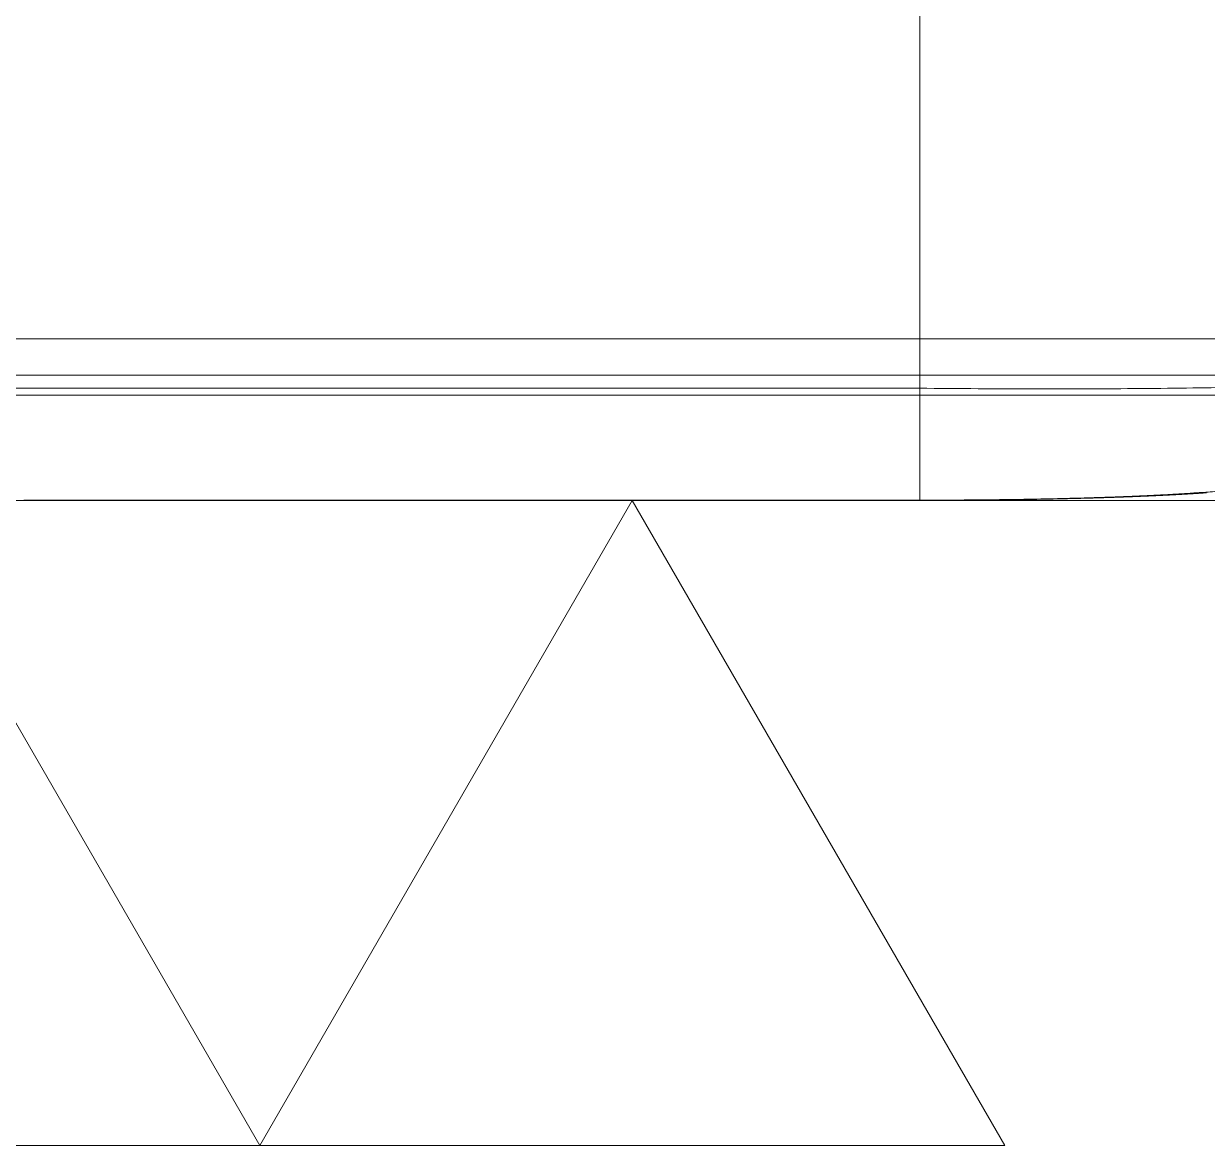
# Model space of a CAD drawing. Header units: millimetres. Extents: x 494 to 18201, y 224 to 11417.
# Drawn here: x 991 to 1004.76, y 1199.63 to 1212.68 of the extents above; entities that cross this region are included whole.
import ezdxf
from ezdxf.lldxf.tags import DXFTag

# ---------------------------------------------------------------- set-up
doc = ezdxf.new("R2010")
doc.units = ezdxf.units.MM
doc.layers.add('DIM', color=7, linetype='Continuous')
doc.layers.add('PUNCH', color=7, linetype='Continuous')
tags = doc.linetypes.add('DASHED', pattern='A,12.86,[0,arial.ttf,S=0,R=0,X=0,Y=0],-12.86', length=25.72).pattern_tags.tags
tags[12:13] = [DXFTag(74, 4), DXFTag(75, 0), DXFTag(340, '0'), DXFTag(46, 0.0), DXFTag(50, 0.0), DXFTag(44, 0.0), DXFTag(45, 0.0)]

msp = doc.modelspace()

# ---------------------------------------------------------------- linework, layer by layer
at = {"layer": 'DIM', "color": 252, "lineweight": 18}
msp.add_lwpolyline([(941.41876, 1207.13233), (941.41876, 1296.48586), (1037.41876, 1296.48586), (1037.41876, 1207.13233)], close=True, dxfattribs=at)
at = {"layer": 'DIM', "lineweight": 18}
msp.add_lwpolyline([(976.42838, 1199.63233), (980.75851, 1207.13233), (985.08864, 1199.63233), (989.41876, 1207.13233), (993.74889, 1199.63233), (998.07902, 1207.13233), (1002.40914, 1199.63233), (976.42838, 1199.63233)], close=True, dxfattribs=at)
at = {"layer": 'PUNCH', "color": 223, "lineweight": 18}
for points in [[(989.00402, 1209.01176), (1020.67513, 1209.01176)], [(1001.42012, 1208.43681), (991.00402, 1208.43681)]]:
    msp.add_lwpolyline(points, dxfattribs=at)
at = {"layer": 'PUNCH', "color": 155, "lineweight": 18}
msp.add_lwpolyline([(1001.42012, 1207.13263), (1001.42012, 1207.13234), (1001.42012, 1207.13507), (991.00402, 1207.13507), (991.00402, 1207.13233), (1001.38553, 1207.13233)], dxfattribs=at)
at = {"layer": 'PUNCH', "color": 155, "linetype": 'DASHED', "lineweight": 13, "ltscale": 0.452067}
msp.add_open_spline([(1001.42012, 1208.43681), (1001.42012, 1296.48039)], degree=1, dxfattribs=at)
at = {"layer": 'PUNCH', "color": 155, "linetype": 'Continuous', "lineweight": 18}
for points, knots in [([(1020.35557, 1208.58769), (1020.35103, 1208.58769), (1020.34649, 1208.58769), (1020.34194, 1208.58769), (1020.20722, 1208.58766), (1020.07102, 1208.5877), (1019.9478, 1208.58768), (1017.89821, 1208.58768), (1015.67325, 1208.58768), (1013.63254, 1208.58768), (1008.66245, 1208.58768), (1003.60556, 1208.58768), (1000.8987, 1208.58768), (996.70195, 1208.58768), (992.72525, 1208.58768), (991.48286, 1208.58768), (990.23561, 1208.58768), (989.09647, 1208.58768), (989.06538, 1208.58768), (989.03455, 1208.58768), (989.00402, 1208.58768)], [0, 0, 0, 0, 0, 0, 0.00080157, 0.00080157, 0.00080157, 0.02374154, 0.02374154, 0.02374154, 0.3546538, 0.3546538, 0.3546538, 0.78660285, 0.78660285, 0.78660285, 0.99413347, 0.99413347, 0.99413347, 1, 1, 1, 1, 1, 1]), ([(1020.35557, 1208.35446), (1020.35103, 1208.35446), (1020.34649, 1208.35446), (1020.34194, 1208.35446), (1020.20722, 1208.35446), (1020.07102, 1208.35446), (1019.9478, 1208.35446), (1017.89821, 1208.35446), (1015.67325, 1208.35446), (1013.63254, 1208.35446), (1008.66245, 1208.35446), (1003.60556, 1208.35446), (1000.8987, 1208.35446), (996.70195, 1208.35446), (992.72525, 1208.35446), (991.48286, 1208.35446), (990.23561, 1208.35446), (989.09647, 1208.35446), (989.06538, 1208.35446), (989.03455, 1208.35446), (989.00402, 1208.35446)], [0, 0, 0, 0, 0, 0, 0.00080157, 0.00080157, 0.00080157, 0.02374154, 0.02374154, 0.02374154, 0.3546538, 0.3546538, 0.3546538, 0.78660285, 0.78660285, 0.78660285, 0.99413347, 0.99413347, 0.99413347, 1, 1, 1, 1, 1, 1]), ([(1004.61467, 1207.21854), (1005.53457, 1207.28252), (1006.46273, 1207.34705), (1007.41055, 1207.41233), (1009.9828, 1207.58722), (1012.66891, 1207.76228), (1014.39817, 1207.87114), (1016.43445, 1207.99524), (1018.54573, 1208.11762), (1018.81302, 1208.13302), (1019.14188, 1208.15181), (1019.47199, 1208.17057), (1019.54002, 1208.17444), (1019.60808, 1208.1783), (1019.67615, 1208.18217)], [0, 0, 0, 0, 0, 0, 0.33449069, 0.33449069, 0.33449069, 0.90052806, 0.90052806, 0.90052806, 0.97951224, 0.97951224, 0.97951224, 1, 1, 1, 1, 1, 1])]:
    msp.add_open_spline(points, degree=5, knots=knots, dxfattribs=at)
at = {"layer": 'PUNCH', "color": 223, "linetype": 'DASHED', "lineweight": 13, "ltscale": 0.452067}
for points in [[(987.55342, 1208.45716), (987.67017, 1208.45416), (987.79282, 1208.4514), (988.04816, 1208.44638), (988.18085, 1208.44412), (988.45437, 1208.44015), (988.59519, 1208.43844), (988.88297, 1208.43558), (989.02992, 1208.43443), (989.32793, 1208.43271), (989.47899, 1208.43214), (989.78324, 1208.43156), (989.93642, 1208.43156), (990.24301, 1208.43213), (990.39641, 1208.43269), (990.70173, 1208.43435), (990.85363, 1208.43546), (991.00402, 1208.43681)], [(1001.42012, 1208.43681), (1001.6448, 1208.43446), (1001.87155, 1208.43261), (1002.32466, 1208.42997), (1002.55101, 1208.42918), (1002.99878, 1208.42866), (1003.22019, 1208.42893), (1003.65373, 1208.43049), (1003.86586, 1208.43179), (1004.27682, 1208.43533), (1004.47564, 1208.43758), (1004.85646, 1208.44292), (1005.03845, 1208.44602), (1005.38267, 1208.45294), (1005.54489, 1208.45676), (1005.84743, 1208.46496), (1005.98774, 1208.46934), (1006.11646, 1208.47391)]]:
    msp.add_open_spline(points, degree=3, knots=[0, 0, 0, 0, 0.125, 0.125, 0.25, 0.25, 0.375, 0.375, 0.5, 0.5, 0.625, 0.625, 0.75, 0.75, 0.875, 0.875, 1, 1, 1, 1], dxfattribs=at)
at = {"layer": 'PUNCH', "color": 155, "linetype": 'DASHED', "lineweight": 13, "ltscale": 0.452067}
msp.add_open_spline([(1001.42012, 1207.13316), (1001.42012, 1207.14158), (1001.42012, 1207.20332), (1001.42012, 1207.31805), (1001.42012, 1207.58196), (1001.42012, 1207.94802), (1001.42012, 1208.10173), (1001.42012, 1208.26565), (1001.42012, 1208.43681)], degree=5, knots=[0, 0, 0, 0, 0, 0, 0.61543982, 0.61543982, 0.61543982, 1, 1, 1, 1, 1, 1], dxfattribs=at)
at = {"layer": 'PUNCH', "color": 223, "linetype": 'Continuous', "lineweight": 18}
for points, degree, knots in [([(1001.42012, 1207.13234), (1001.42583, 1207.13234), (1001.43701, 1207.13234), (1001.45347, 1207.13234), (1001.46927, 1207.13235), (1001.48442, 1207.13236), (1001.49891, 1207.13238), (1001.5125, 1207.13239), (1001.5252, 1207.13241), (1001.53706, 1207.13242), (1001.54833, 1207.13244), (1001.55901, 1207.13246), (1001.56911, 1207.13247), (1001.57862, 1207.13249), (1001.58764, 1207.13251), (1001.59623, 1207.13253), (1001.60447, 1207.13255), (1001.61314, 1207.13257), (1001.62215, 1207.13259), (1001.63142, 1207.13262), (1001.6395, 1207.13264), (1001.64645, 1207.13266), (1001.65248, 1207.13268), (1001.65851, 1207.13269), (1001.6648, 1207.13271), (1001.6722, 1207.13274), (1001.68081, 1207.13276), (1001.69073, 1207.1328), (1001.70155, 1207.13284), (1001.71332, 1207.13288), (1001.72607, 1207.13293), (1001.73935, 1207.13298), (1001.75277, 1207.13304), (1001.76705, 1207.1331), (1001.78188, 1207.13317), (1001.79718, 1207.13324), (1001.81171, 1207.13331), (1001.82547, 1207.13338), (1001.83843, 1207.13345), (1001.85088, 1207.13352), (1001.8632, 1207.13359), (1001.8758, 1207.13366), (1001.88961, 1207.13374), (1001.90467, 1207.13383), (1001.92102, 1207.13394), (1001.93774, 1207.13405), (1001.95473, 1207.13416), (1001.9719, 1207.13428), (1001.99234, 1207.13443), (1002.01611, 1207.13461), (1002.04307, 1207.13482), (1002.06996, 1207.13504), (1002.09651, 1207.13527), (1002.12253, 1207.1355), (1002.14803, 1207.13574), (1002.17313, 1207.13598), (1002.1981, 1207.13623), (1002.22462, 1207.1365), (1002.2527, 1207.1368), (1002.28231, 1207.13713), (1002.31188, 1207.13747), (1002.34141, 1207.13782), (1002.37091, 1207.13818), (1002.3967, 1207.13851), (1002.41895, 1207.1388), (1002.43783, 1207.13905), (1002.45719, 1207.13931), (1002.47701, 1207.13959), (1002.49424, 1207.13983), (1002.50877, 1207.14004), (1002.52038, 1207.1402), (1002.53182, 1207.14037), (1002.54291, 1207.14054), (1002.55357, 1207.1407), (1002.5638, 1207.14085), (1002.57225, 1207.14098), (1002.57901, 1207.14108), (1002.58418, 1207.14116), (1002.58922, 1207.14124), (1002.59413, 1207.14132), (1002.59887, 1207.14139), (1002.60328, 1207.14146), (1002.60713, 1207.14152), (1002.61035, 1207.14157), (1002.61296, 1207.14162), (1002.61514, 1207.14165), (1002.61727, 1207.14168), (1002.61972, 1207.14172), (1002.62264, 1207.14177), (1002.62599, 1207.14182), (1002.62971, 1207.14188), (1002.6339, 1207.14195), (1002.63839, 1207.14203), (1002.643, 1207.1421), (1002.64759, 1207.14218), (1002.65471, 1207.14229), (1002.6643, 1207.14245), (1002.67609, 1207.14265), (1002.68744, 1207.14284), (1002.69855, 1207.14303), (1002.70982, 1207.14322), (1002.72149, 1207.14343), (1002.73362, 1207.14364), (1002.74527, 1207.14385), (1002.75639, 1207.14405), (1002.7669, 1207.14424), (1002.7777, 1207.14444), (1002.78878, 1207.14464), (1002.79996, 1207.14485), (1002.81096, 1207.14505), (1002.82148, 1207.14525), (1002.83142, 1207.14544), (1002.84078, 1207.14562), (1002.84956, 1207.14579), (1002.85776, 1207.14595), (1002.86525, 1207.1461), (1002.87205, 1207.14623), (1002.87822, 1207.14636), (1002.88422, 1207.14648), (1002.89041, 1207.1466), (1002.89689, 1207.14673), (1002.90369, 1207.14687), (1002.91078, 1207.14701), (1002.91834, 1207.14717), (1002.92638, 1207.14733), (1002.93485, 1207.14751), (1002.94374, 1207.14769), (1002.95304, 1207.14789), (1002.96277, 1207.14809), (1002.97331, 1207.14832), (1002.98433, 1207.14855), (1002.99551, 1207.1488), (1003.00613, 1207.14903), (1003.01621, 1207.14925), (1003.02574, 1207.14946), (1003.03351, 1207.14963), (1003.03964, 1207.14977), (1003.04427, 1207.14988), (1003.04872, 1207.14998), (1003.05299, 1207.15007), (1003.05697, 1207.15016), (1003.06035, 1207.15024), (1003.06309, 1207.1503), (1003.06526, 1207.15035), (1003.0671, 1207.15039), (1003.06864, 1207.15043), (1003.07001, 1207.15046), (1003.07157, 1207.1505), (1003.0736, 1207.15054), (1003.07621, 1207.1506), (1003.07936, 1207.15068), (1003.08302, 1207.15076), (1003.08717, 1207.15086), (1003.09179, 1207.15097), (1003.09672, 1207.15108), (1003.10185, 1207.1512), (1003.11044, 1207.1514), (1003.12263, 1207.15169), (1003.13855, 1207.15207), (1003.15498, 1207.15247), (1003.16973, 1207.15283), (1003.18256, 1207.15315), (1003.19314, 1207.15341), (1003.2033, 1207.15367), (1003.21297, 1207.15391), (1003.22215, 1207.15415), (1003.23083, 1207.15437), (1003.23902, 1207.15458), (1003.24671, 1207.15478), (1003.25392, 1207.15497), (1003.26061, 1207.15514), (1003.26691, 1207.15531), (1003.27315, 1207.15547), (1003.27964, 1207.15564), (1003.28698, 1207.15584), (1003.29523, 1207.15606), (1003.30444, 1207.15631), (1003.31422, 1207.15657), (1003.32456, 1207.15685), (1003.33376, 1207.1571), (1003.34169, 1207.15732), (1003.34818, 1207.1575), (1003.35456, 1207.15768), (1003.36057, 1207.15785), (1003.36602, 1207.158), (1003.37088, 1207.15814), (1003.37512, 1207.15826), (1003.37877, 1207.15836), (1003.38182, 1207.15845), (1003.38431, 1207.15852), (1003.38607, 1207.15857), (1003.38739, 1207.15861), (1003.38859, 1207.15864), (1003.39016, 1207.15868), (1003.39212, 1207.15874), (1003.39435, 1207.1588), (1003.39804, 1207.15891), (1003.40302, 1207.15905), (1003.40935, 1207.15924), (1003.41589, 1207.15942), (1003.4225, 1207.15962), (1003.42924, 1207.15981), (1003.43608, 1207.16001), (1003.44332, 1207.16023), (1003.45074, 1207.16045), (1003.45807, 1207.16067), (1003.46493, 1207.16087), (1003.47128, 1207.16106), (1003.47715, 1207.16124), (1003.48267, 1207.16141), (1003.48791, 1207.16156), (1003.49272, 1207.16171), (1003.49722, 1207.16185), (1003.50148, 1207.16198), (1003.50576, 1207.16211), (1003.5099, 1207.16224), (1003.51372, 1207.16236), (1003.51703, 1207.16246), (1003.51989, 1207.16255), (1003.52252, 1207.16263), (1003.52523, 1207.16271), (1003.52817, 1207.1628), (1003.53205, 1207.16292), (1003.53702, 1207.16308), (1003.54318, 1207.16327), (1003.54993, 1207.16349), (1003.55727, 1207.16372), (1003.56515, 1207.16397), (1003.57356, 1207.16424), (1003.58249, 1207.16453), (1003.59199, 1207.16483), (1003.59979, 1207.16509), (1003.60561, 1207.16528), (1003.60913, 1207.16539), (1003.61229, 1207.1655), (1003.61506, 1207.16559), (1003.61746, 1207.16567), (1003.61945, 1207.16573), (1003.62104, 1207.16579), (1003.62236, 1207.16583), (1003.62362, 1207.16587), (1003.62501, 1207.16592), (1003.62692, 1207.16598), (1003.62944, 1207.16606), (1003.63265, 1207.16617), (1003.6362, 1207.16629), (1003.63989, 1207.16641), (1003.64355, 1207.16654), (1003.64739, 1207.16666), (1003.65139, 1207.1668), (1003.65553, 1207.16694), (1003.65948, 1207.16707), (1003.66324, 1207.1672), (1003.66696, 1207.16733), (1003.67079, 1207.16746), (1003.67493, 1207.1676), (1003.67943, 1207.16775), (1003.68437, 1207.16792), (1003.68974, 1207.16811), (1003.69475, 1207.16828), (1003.6993, 1207.16844), (1003.7033, 1207.16858), (1003.70728, 1207.16872), (1003.71102, 1207.16885), (1003.71434, 1207.16896), (1003.7172, 1207.16906), (1003.71959, 1207.16915), (1003.72154, 1207.16922), (1003.72307, 1207.16927), (1003.72441, 1207.16932), (1003.7258, 1207.16937), (1003.72747, 1207.16943), (1003.72944, 1207.1695), (1003.73208, 1207.16959), (1003.73548, 1207.16971), (1003.73973, 1207.16986), (1003.74442, 1207.17003), (1003.74932, 1207.1702), (1003.75567, 1207.17043), (1003.76325, 1207.1707), (1003.77164, 1207.17101), (1003.77929, 1207.17129), (1003.7863, 1207.17154), (1003.79312, 1207.17179), (1003.79875, 1207.172), (1003.80325, 1207.17217), (1003.80661, 1207.17229), (1003.80996, 1207.17242), (1003.81317, 1207.17254), (1003.81611, 1207.17265), (1003.81866, 1207.17274), (1003.82079, 1207.17282), (1003.82266, 1207.17289), (1003.82452, 1207.17296), (1003.82663, 1207.17304), (1003.82911, 1207.17313), (1003.83198, 1207.17324), (1003.83522, 1207.17336), (1003.83872, 1207.1735), (1003.84345, 1207.17367), (1003.84915, 1207.17389), (1003.85567, 1207.17414), (1003.86178, 1207.17437), (1003.86766, 1207.1746), (1003.87355, 1207.17483), (1003.87971, 1207.17507), (1003.88623, 1207.17532), (1003.89174, 1207.17554), (1003.89601, 1207.1757), (1003.89883, 1207.17581), (1003.90136, 1207.17591), (1003.90358, 1207.176), (1003.90549, 1207.17608), (1003.9071, 1207.17614), (1003.90851, 1207.1762), (1003.90999, 1207.17625), (1003.9118, 1207.17633), (1003.91409, 1207.17642), (1003.91683, 1207.17653), (1003.92004, 1207.17665), (1003.9237, 1207.1768), (1003.92843, 1207.17699), (1003.93394, 1207.17721), (1003.9399, 1207.17745), (1003.94537, 1207.17767), (1003.95035, 1207.17787), (1003.95484, 1207.17805), (1003.95907, 1207.17823), (1003.9631, 1207.17839), (1003.96702, 1207.17855), (1003.9707, 1207.1787), (1003.97394, 1207.17884), (1003.97687, 1207.17896), (1003.97966, 1207.17907), (1003.98273, 1207.1792), (1003.98612, 1207.17934), (1003.98983, 1207.17949), (1003.99381, 1207.17966), (1003.99798, 1207.17983), (1004.00228, 1207.18001), (1004.0071, 1207.18021), (1004.01245, 1207.18044), (1004.01836, 1207.18069), (1004.02439, 1207.18094), (1004.03046, 1207.1812), (1004.03639, 1207.18146), (1004.042, 1207.1817), (1004.04705, 1207.18191), (1004.05158, 1207.18211), (1004.05562, 1207.18228), (1004.05947, 1207.18245), (1004.06328, 1207.18262), (1004.0672, 1207.18279), (1004.07167, 1207.18298), (1004.07682, 1207.18321), (1004.08273, 1207.18347), (1004.08886, 1207.18374), (1004.09499, 1207.18401), (1004.10093, 1207.18428), (1004.10682, 1207.18454), (1004.11159, 1207.18475), (1004.11523, 1207.18492), (1004.1176, 1207.18502), (1004.1197, 1207.18512), (1004.1215, 1207.1852), (1004.1232, 1207.18527), (1004.12501, 1207.18536), (1004.12724, 1207.18546), (1004.12995, 1207.18558), (1004.13318, 1207.18573), (1004.13684, 1207.18589), (1004.14076, 1207.18607), (1004.14581, 1207.1863), (1004.15167, 1207.18657), (1004.15816, 1207.18687), (1004.16404, 1207.18714), (1004.16934, 1207.18739), (1004.17408, 1207.18761), (1004.17807, 1207.1878), (1004.1814, 1207.18795), (1004.18415, 1207.18808), (1004.18686, 1207.18821), (1004.18982, 1207.18835), (1004.19326, 1207.18851), (1004.19941, 1207.1888), (1004.20814, 1207.18922), (1004.21926, 1207.18975), (1004.22815, 1207.19018), (1004.23473, 1207.1905), (1004.239, 1207.19071), (1004.24308, 1207.1909), (1004.24681, 1207.19109), (1004.25002, 1207.19124), (1004.25269, 1207.19137), (1004.25505, 1207.19149), (1004.25733, 1207.1916), (1004.25978, 1207.19172), (1004.26241, 1207.19185), (1004.2652, 1207.19199), (1004.26824, 1207.19214), (1004.27163, 1207.19231), (1004.27544, 1207.1925), (1004.27969, 1207.19271), (1004.28364, 1207.19291), (1004.2872, 1207.19309), (1004.29024, 1207.19324), (1004.29318, 1207.19339), (1004.29592, 1207.19353), (1004.29829, 1207.19365), (1004.30023, 1207.19374), (1004.30183, 1207.19382), (1004.30373, 1207.19392), (1004.30628, 1207.19405), (1004.30925, 1207.1942), (1004.31231, 1207.19436), (1004.3153, 1207.19451), (1004.31841, 1207.19467), (1004.32156, 1207.19483), (1004.32551, 1207.19503), (1004.33026, 1207.19528), (1004.3358, 1207.19556), (1004.34129, 1207.19585), (1004.34663, 1207.19613), (1004.35168, 1207.19639), (1004.35633, 1207.19664), (1004.36055, 1207.19686), (1004.36447, 1207.19706), (1004.36824, 1207.19726), (1004.37147, 1207.19743), (1004.37427, 1207.19758), (1004.3767, 1207.19771), (1004.37938, 1207.19785), (1004.3823, 1207.19801), (1004.38548, 1207.19818), (1004.38878, 1207.19836), (1004.39172, 1207.19852), (1004.39417, 1207.19865), (1004.39608, 1207.19875), (1004.39778, 1207.19884), (1004.39928, 1207.19892), (1004.40061, 1207.19899), (1004.40194, 1207.19907), (1004.4035, 1207.19915), (1004.40546, 1207.19926), (1004.40787, 1207.19939), (1004.41062, 1207.19954), (1004.41351, 1207.1997), (1004.41706, 1207.19989), (1004.42106, 1207.20011), (1004.4254, 1207.20035), (1004.4293, 1207.20056), (1004.43276, 1207.20075), (1004.43557, 1207.20091), (1004.4378, 1207.20103), (1004.43952, 1207.20113), (1004.44104, 1207.20121), (1004.44239, 1207.20129), (1004.44377, 1207.20136), (1004.44536, 1207.20145), (1004.44743, 1207.20157), (1004.45001, 1207.20171), (1004.45313, 1207.20188), (1004.45657, 1207.20208), (1004.46013, 1207.20228), (1004.46408, 1207.2025), (1004.46832, 1207.20274), (1004.4728, 1207.20299), (1004.47697, 1207.20323), (1004.4804, 1207.20343), (1004.48313, 1207.20358), (1004.48522, 1207.2037), (1004.48718, 1207.20381), (1004.48913, 1207.20393), (1004.49127, 1207.20405), (1004.49375, 1207.20419), (1004.4966, 1207.20436), (1004.49971, 1207.20454), (1004.50295, 1207.20472), (1004.50617, 1207.20491), (1004.50929, 1207.20509), (1004.51229, 1207.20527), (1004.51632, 1207.2055), (1004.52142, 1207.2058), (1004.52632, 1207.20609), (1004.52986, 1207.2063), (1004.53195, 1207.20642), (1004.53392, 1207.20654), (1004.53609, 1207.20667), (1004.53866, 1207.20682), (1004.54159, 1207.20699), (1004.5446, 1207.20717), (1004.54755, 1207.20735), (1004.55047, 1207.20752), (1004.55349, 1207.20771), (1004.55666, 1207.2079), (1004.55997, 1207.2081), (1004.56321, 1207.20829), (1004.56627, 1207.20848), (1004.56907, 1207.20865), (1004.57178, 1207.20881), (1004.57468, 1207.20899), (1004.57796, 1207.20919), (1004.5816, 1207.20941), (1004.58537, 1207.20964), (1004.58913, 1207.20987), (1004.5937, 1207.21015), (1004.59905, 1207.21048), (1004.60515, 1207.21086), (1004.61108, 1207.21123), (1004.61689, 1207.2116), (1004.62192, 1207.21191), (1004.62629, 1207.21219), (1004.62999, 1207.21243), (1004.63361, 1207.21265), (1004.63695, 1207.21287), (1004.64005, 1207.21307), (1004.64326, 1207.21327), (1004.6468, 1207.2135), (1004.65081, 1207.21376), (1004.65519, 1207.21404), (1004.65902, 1207.21429), (1004.6622, 1207.21449), (1004.6645, 1207.21464), (1004.66667, 1207.21478), (1004.66855, 1207.21491), (1004.67012, 1207.21501), (1004.6714, 1207.21509), (1004.67251, 1207.21516), (1004.67361, 1207.21524), (1004.67513, 1207.21534), (1004.67714, 1207.21547), (1004.67971, 1207.21564), (1004.68259, 1207.21583), (1004.68564, 1207.21603), (1004.68887, 1207.21624), (1004.69224, 1207.21646), (1004.69589, 1207.21671), (1004.6996, 1207.21695), (1004.70311, 1207.21719), (1004.70678, 1207.21743), (1004.71072, 1207.2177), (1004.715, 1207.21799), (1004.71836, 1207.21822), (1004.72082, 1207.21838), (1004.72242, 1207.21849), (1004.72396, 1207.2186), (1004.72559, 1207.21871), (1004.72746, 1207.21883), (1004.72969, 1207.21899), (1004.73242, 1207.21917), (1004.73567, 1207.21939), (1004.73946, 1207.21966), (1004.74371, 1207.21995), (1004.74842, 1207.22027), (1004.75171, 1207.2205), (1004.75343, 1207.22062)], 3, [0, 0, 0, 0, 0.0044823, 0.00879364, 0.01293369, 0.01690216, 0.02069877, 0.02432326, 0.02758278, 0.0306889, 0.03364146, 0.03644032, 0.03908534, 0.04157643, 0.04392096, 0.0461687, 0.0483288, 0.05040116, 0.05298214, 0.05541233, 0.05769159, 0.05933042, 0.06088113, 0.06243164, 0.06407971, 0.06582545, 0.06825936, 0.07086105, 0.07363067, 0.07678466, 0.08013182, 0.08367238, 0.08725278, 0.09071074, 0.09493438, 0.09895902, 0.10278436, 0.10641012, 0.10983604, 0.11302806, 0.11625915, 0.11958177, 0.12299608, 0.12718049, 0.13149532, 0.13592684, 0.14041309, 0.14494669, 0.14952765, 0.15661545, 0.16380415, 0.17094664, 0.17799283, 0.18494243, 0.19167362, 0.19833151, 0.20498429, 0.21163737, 0.21955793, 0.22747863, 0.2353998, 0.24332147, 0.25124348, 0.2591816, 0.26414266, 0.26923715, 0.27446512, 0.27982666, 0.2853218, 0.28846437, 0.29164725, 0.29477252, 0.29778427, 0.30068245, 0.303467, 0.30613787, 0.30758389, 0.30899423, 0.3103689, 0.31170789, 0.31301118, 0.31424389, 0.31532074, 0.31616751, 0.31688003, 0.31745828, 0.31795874, 0.31862065, 0.31947091, 0.32034962, 0.32136674, 0.32252227, 0.32378833, 0.32505437, 0.32630899, 0.3275522, 0.33091219, 0.33418582, 0.33726042, 0.34026327, 0.34334369, 0.34655595, 0.34990009, 0.35337614, 0.35619987, 0.35910507, 0.36209173, 0.36515988, 0.36830783, 0.3713899, 0.37431243, 0.37707536, 0.37967868, 0.38212234, 0.38440632, 0.38653059, 0.38838719, 0.39010177, 0.39170093, 0.39341314, 0.39529087, 0.39713735, 0.39912005, 0.40123897, 0.40349414, 0.40588555, 0.40836688, 0.41097965, 0.41372386, 0.41657886, 0.41988618, 0.42304135, 0.42604436, 0.42889518, 0.4315938, 0.43414022, 0.43549972, 0.43681149, 0.43807552, 0.4392918, 0.44044747, 0.44147063, 0.44217376, 0.44278821, 0.44331399, 0.44375108, 0.44410153, 0.44448524, 0.44508219, 0.44582803, 0.44672276, 0.44776639, 0.44895891, 0.45027507, 0.45171394, 0.45318246, 0.4546695, 0.45907509, 0.4636356, 0.46835099, 0.47322121, 0.47636016, 0.47943609, 0.48237188, 0.48516754, 0.48782307, 0.49033848, 0.49271378, 0.49494897, 0.49704407, 0.49899908, 0.50078285, 0.50255261, 0.50444453, 0.50645871, 0.50898266, 0.51167549, 0.51453718, 0.51756768, 0.52076697, 0.52263642, 0.524559, 0.52649259, 0.5282707, 0.52987625, 0.53130928, 0.53256979, 0.53363773, 0.53454002, 0.53527666, 0.53584767, 0.53610015, 0.53644813, 0.53691261, 0.5374936, 0.53818284, 0.53889175, 0.54076907, 0.54261503, 0.54451649, 0.54659639, 0.54850177, 0.55053622, 0.55269971, 0.5549732, 0.55717571, 0.55926226, 0.56112337, 0.56288143, 0.56453645, 0.56608849, 0.56759949, 0.56886983, 0.57015032, 0.57144096, 0.57272667, 0.57388832, 0.57490041, 0.5757177, 0.57646963, 0.57728612, 0.57817039, 0.57912245, 0.58080843, 0.58267219, 0.58471375, 0.58693648, 0.5893424, 0.59188361, 0.5946014, 0.5974957, 0.60056645, 0.60174391, 0.60282644, 0.60379263, 0.60464249, 0.60537604, 0.60599329, 0.60646876, 0.60684115, 0.60720312, 0.60762839, 0.60811695, 0.60896116, 0.6099455, 0.6110691, 0.61222828, 0.61335167, 0.61443926, 0.6157717, 0.61704618, 0.61826271, 0.61942129, 0.62052527, 0.62171056, 0.62296772, 0.62436034, 0.62588841, 0.62755188, 0.62935071, 0.6305437, 0.63178955, 0.63307369, 0.63425099, 0.63528413, 0.63617313, 0.636918, 0.63751878, 0.63799362, 0.63834841, 0.63877294, 0.63929313, 0.639909, 0.64062052, 0.6417643, 0.64309162, 0.64460163, 0.64616541, 0.64768965, 0.65056859, 0.65329506, 0.65560062, 0.65778563, 0.6599221, 0.66205542, 0.6631209, 0.66418559, 0.6652495, 0.66629846, 0.66723514, 0.66804109, 0.66871633, 0.66926832, 0.66981691, 0.67048606, 0.67127577, 0.67218601, 0.67321676, 0.67436385, 0.67552344, 0.67773295, 0.67981408, 0.68176688, 0.68359373, 0.6854484, 0.68742358, 0.68951923, 0.69173528, 0.69273231, 0.69364508, 0.69445926, 0.69517486, 0.6957919, 0.69631039, 0.69673035, 0.69715459, 0.69774422, 0.69848291, 0.69937062, 0.70040732, 0.70159298, 0.7029161, 0.70500776, 0.70694214, 0.70871932, 0.71033936, 0.71180232, 0.71310825, 0.71447065, 0.71574672, 0.71694875, 0.71807678, 0.71892634, 0.7198183, 0.72082072, 0.72193355, 0.72315678, 0.72446558, 0.72585262, 0.72726594, 0.7287044, 0.73061003, 0.73255801, 0.73454832, 0.73658094, 0.73858215, 0.7404434, 0.74216378, 0.74361709, 0.74495213, 0.74619525, 0.74746258, 0.74876783, 0.75011758, 0.75193184, 0.75393038, 0.75605664, 0.75809079, 0.76009939, 0.76204524, 0.76404353, 0.76491607, 0.76572927, 0.76643746, 0.76704063, 0.76755577, 0.76815302, 0.76887636, 0.76981764, 0.77091142, 0.77215765, 0.77353654, 0.77489222, 0.77730461, 0.77951402, 0.78152057, 0.78332438, 0.7849359, 0.78638835, 0.78741976, 0.78835459, 0.789216, 0.79021296, 0.79139532, 0.79276301, 0.79655448, 0.80041953, 0.80428761, 0.80578692, 0.80727477, 0.80873639, 0.81004265, 0.81116359, 0.81209929, 0.81283591, 0.813632, 0.81448826, 0.81540468, 0.81638124, 0.81742515, 0.81859521, 0.81994116, 0.82143361, 0.82307249, 0.8241068, 0.82519191, 0.82627612, 0.8272128, 0.82809965, 0.82877807, 0.82927179, 0.82979607, 0.83078601, 0.83197883, 0.83295503, 0.8340342, 0.83515412, 0.83627103, 0.83738491, 0.83936648, 0.84133842, 0.84330074, 0.84524362, 0.84706201, 0.84872761, 0.85024051, 0.85160924, 0.85295224, 0.85430764, 0.85509667, 0.8559726, 0.85693856, 0.85799453, 0.85914047, 0.86037614, 0.86157488, 0.8623406, 0.86303257, 0.8636508, 0.86419532, 0.86466613, 0.86509854, 0.8656361, 0.86636652, 0.86724262, 0.86826436, 0.86935927, 0.87040601, 0.8721507, 0.87373587, 0.87516163, 0.8764281, 0.87754286, 0.87824962, 0.87888183, 0.8794395, 0.87992265, 0.88037249, 0.88095307, 0.88168136, 0.88265303, 0.8838033, 0.88512516, 0.8864612, 0.8877461, 0.88951026, 0.89116804, 0.89271951, 0.89415377, 0.89498611, 0.89576491, 0.8964902, 0.89717849, 0.89793707, 0.8988895, 0.89995348, 0.90112898, 0.9023747, 0.90358407, 0.90475167, 0.90587752, 0.90696164, 0.90929762, 0.91162858, 0.91250216, 0.91328941, 0.91399193, 0.91473004, 0.91575324, 0.91690669, 0.91805317, 0.91917334, 0.92026871, 0.92137593, 0.92261517, 0.92388712, 0.92515682, 0.92632496, 0.92738554, 0.92836566, 0.92942597, 0.93071547, 0.93213391, 0.93361436, 0.93505878, 0.93646632, 0.93889034, 0.94123977, 0.94353032, 0.94577028, 0.94799501, 0.949395, 0.9508674, 0.95231965, 0.95362612, 0.95478986, 0.95594955, 0.95740176, 0.95894939, 0.96065891, 0.96255725, 0.9634689, 0.96441425, 0.96528384, 0.96602918, 0.96665032, 0.96713951, 0.96754384, 0.96797358, 0.96843687, 0.96934756, 0.97036513, 0.97149181, 0.97277232, 0.97399297, 0.9753367, 0.97680341, 0.97835585, 0.97976917, 0.98100571, 0.98276725, 0.98449622, 0.98615328, 0.98682021, 0.9874609, 0.98807535, 0.98868576, 0.98942945, 0.99033, 0.99138732, 0.99273132, 0.99426477, 0.99598749, 0.9978993, 1, 1, 1, 1]), ([(1001.42012, 1207.13507), (1001.52379, 1207.13507), (1001.62801, 1207.13525), (1001.73259, 1207.1356), (1002.4541, 1207.13931), (1003.17146, 1207.15172), (1003.73371, 1207.16889), (1004.21515, 1207.19151), (1004.58767, 1207.21668), (1004.59673, 1207.2173), (1004.60573, 1207.21792), (1004.61467, 1207.21854)], 5, [0, 0, 0, 0, 0, 0, 0.14205996, 0.14205996, 0.14205996, 0.97897061, 0.97897061, 0.97897061, 1, 1, 1, 1, 1, 1])]:
    msp.add_open_spline(points, degree=degree, knots=knots, dxfattribs=at)
at = {"layer": 'PUNCH', "color": 155, "linetype": 'Continuous', "lineweight": 18}
msp.add_open_spline([(1004.61467, 1207.21854), (1004.63693, 1207.21767), (1004.65919, 1207.21727), (1004.68144, 1207.21737), (1004.70367, 1207.21794), (1004.72588, 1207.21901)], degree=5, dxfattribs=at)
at = {"layer": 'PUNCH', "color": 223, "linetype": 'Continuous', "lineweight": 18}
msp.add_open_spline([(1004.72588, 1207.21901), (1004.7314, 1207.21927), (1004.73691, 1207.21956), (1004.74242, 1207.21989), (1004.74793, 1207.22024), (1004.75344, 1207.22062)], degree=5, dxfattribs=at)

doc.saveas('drawing.dxf')
